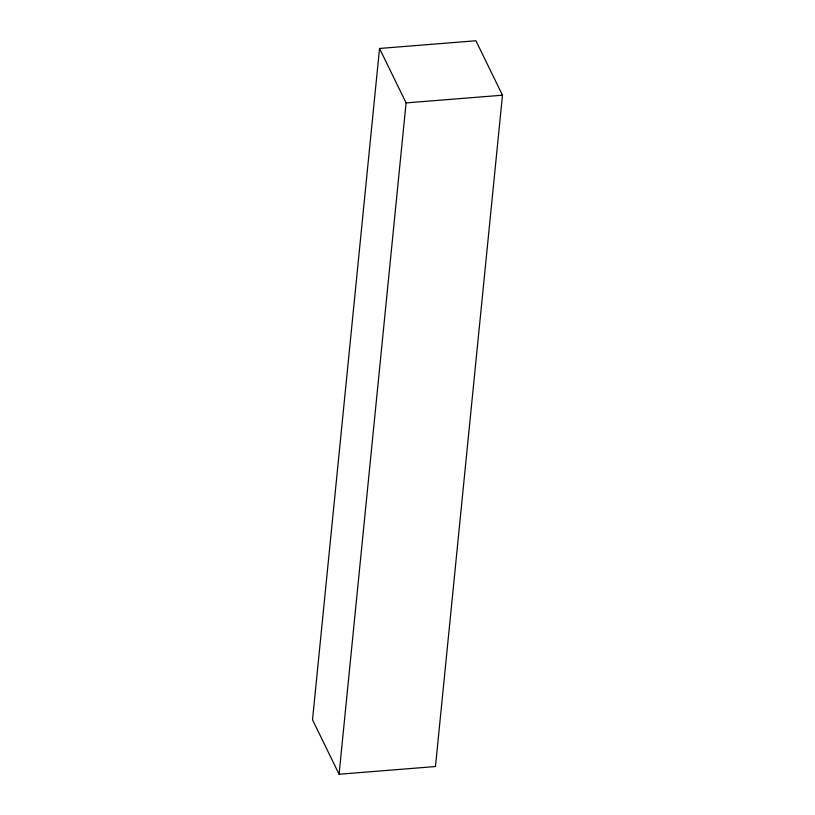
<?xml version="1.0" encoding="UTF-8"?>
<svg xmlns="http://www.w3.org/2000/svg" width="815" height="815" viewBox="0 0 815 815"><rect width="100%" height="100%" fill="white"/><g stroke="black" fill="none" stroke-linecap="round" stroke-linejoin="round"><path stroke-width="1.22" d="M379.535 48.462L312.522 719.798L339.081 774.25L435.465 766.538L502.478 95.202L475.919 40.75L379.535 48.462L406.094 102.904L339.081 774.25M406.094 102.904L502.478 95.202"/></g></svg>
